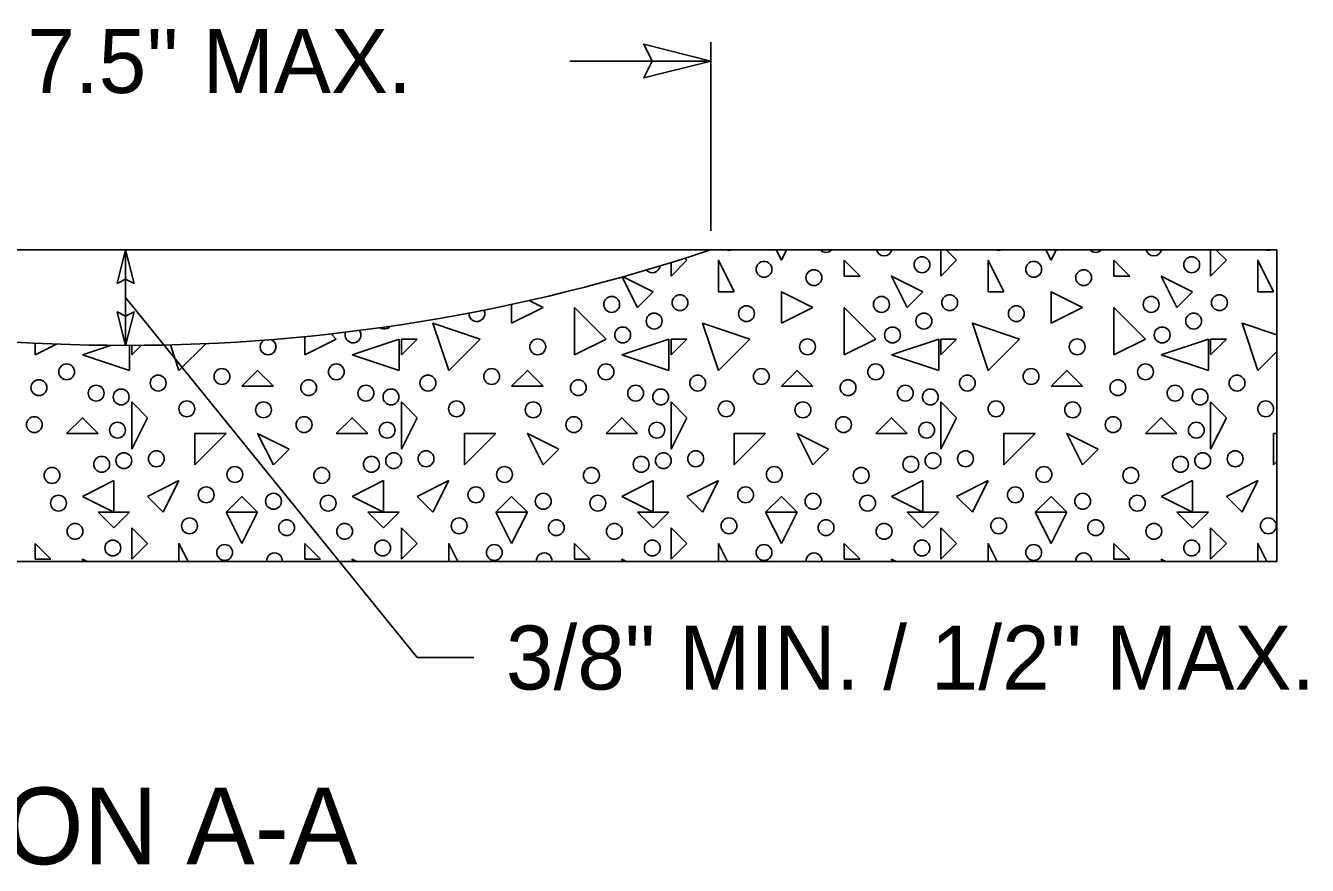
# Model space of a CAD drawing. Extents: x -5 to 1007, y -2 to 1000.
# Drawn here: x 20.54 to 25.74, y 14.51 to 17.91 of the extents above; entities that cross this region are included whole.
import ezdxf

# ---------------------------------------------------------------- set-up
doc = ezdxf.new("R2010")
doc.units = 0
doc.layers.add('Level 1', color=7, linetype='Continuous')

msp = doc.modelspace()

# ---------------------------------------------------------------- linework, layer by layer
at = {"layer": 'Level 1'}
for p, q in [((23.3198, 17.082), (23.3198, 17.8467)), ((22.7481, 17.7702), (23.3198, 17.7702)), ((18.5814, 17.0055), (23.3198, 17.0055)), ((20.9498, 16.6183), (20.9498, 17.0055)), ((25.6122, 17.0055), (23.3181, 17.0055)), ((23.3946, 17.0055), (24.1593, 17.0055)), ((23.584, 17.0055), (23.6053, 16.963)), ((23.6266, 17.0055), (23.6053, 16.963)), ((24.2514, 17.0055), (24.2514, 16.8993)), ((24.3152, 16.963), (24.2727, 17.0055)), ((24.6762, 17.0055), (24.6975, 16.963)), ((24.7188, 17.0055), (24.6975, 16.963)), ((25.3437, 17.0055), (25.3437, 16.8993)), ((25.4074, 16.963), (25.3649, 17.0055)), ((25.6122, 15.7428), (25.6122, 17.0055)), ((23.1592, 16.8993), (23.2229, 16.963)), ((23.1592, 16.9541), (23.1592, 16.8993)), ((23.2229, 16.963), (23.2144, 16.9715)), ((23.8602, 16.963), (23.8602, 16.8993)), ((23.9239, 16.8993), (23.8602, 16.963)), ((24.2514, 16.8993), (24.3152, 16.963)), ((24.9524, 16.963), (24.9524, 16.8993)), ((25.0161, 16.8993), (24.9524, 16.963)), ((25.3437, 16.8993), (25.4074, 16.963)), ((23.8602, 16.8993), (23.9239, 16.8993)), ((24.9524, 16.8993), (25.0161, 16.8993)), ((23.0228, 16.7718), (23.0865, 16.8355)), ((23.3504, 16.8355), (23.4141, 16.8355)), ((24.1151, 16.7718), (24.1788, 16.8355)), ((24.4426, 16.8355), (24.5063, 16.8355)), ((25.2073, 16.7718), (25.271, 16.8355)), ((25.5349, 16.8355), (25.5986, 16.8355)), ((20.9498, 16.8119), (22.1308, 15.3543)), ((22.513, 16.7081), (22.6405, 16.7718)), ((23.6053, 16.7081), (23.7327, 16.7718)), ((24.6975, 16.7081), (24.825, 16.7718)), ((20.5834, 16.5806), (20.6696, 16.6237)), ((20.7746, 16.5806), (20.8887, 16.6187)), ((20.9658, 16.6184), (20.9658, 16.5169)), ((20.9747, 16.5806), (21.0127, 16.6187)), ((20.9747, 16.6184), (20.9747, 16.5806)), ((21.1659, 16.5169), (21.2744, 16.6254)), ((21.6757, 16.5806), (21.8031, 16.6443)), ((21.8668, 16.5806), (22.058, 16.6443)), ((22.058, 16.6443), (22.058, 16.5169)), ((22.0669, 16.6443), (22.0669, 16.5806)), ((22.0669, 16.5806), (22.1307, 16.6443)), ((22.1307, 16.6443), (22.0669, 16.6443)), ((22.2581, 16.5169), (22.3856, 16.6443)), ((22.7679, 16.5806), (22.8954, 16.6443)), ((22.9591, 16.5806), (23.1503, 16.6443)), ((23.1503, 16.6443), (23.1503, 16.5169)), ((23.1592, 16.6443), (23.1592, 16.5806)), ((23.1592, 16.5806), (23.2229, 16.6443)), ((23.2229, 16.6443), (23.1592, 16.6443)), ((23.3504, 16.5169), (23.4778, 16.6443)), ((23.8602, 16.5806), (23.9876, 16.6443)), ((24.0513, 16.5806), (24.2425, 16.6443)), ((24.2425, 16.6443), (24.2425, 16.5169)), ((24.2514, 16.6443), (24.2514, 16.5806)), ((24.2514, 16.5806), (24.3152, 16.6443)), ((24.3152, 16.6443), (24.2514, 16.6443)), ((24.4426, 16.5169), (24.5701, 16.6443)), ((24.9524, 16.5806), (25.0799, 16.6443)), ((25.1436, 16.5806), (25.3348, 16.6443)), ((25.3348, 16.6443), (25.3348, 16.5169)), ((25.3437, 16.6443), (25.3437, 16.5806)), ((25.3437, 16.5806), (25.4074, 16.6443)), ((25.4074, 16.6443), (25.3437, 16.6443)), ((20.9658, 16.5169), (20.7746, 16.5806)), ((22.058, 16.5169), (21.8668, 16.5806)), ((23.1503, 16.5169), (22.9591, 16.5806)), ((24.2425, 16.5169), (24.0513, 16.5806)), ((25.3348, 16.5169), (25.1436, 16.5806)), ((25.5349, 16.5169), (25.6122, 16.5943)), ((21.4208, 16.4532), (21.5482, 16.4532)), ((22.513, 16.4532), (22.6405, 16.4532)), ((23.6053, 16.4532), (23.7327, 16.4532)), ((24.6975, 16.4532), (24.825, 16.4532)), ((20.9747, 16.3894), (21.0384, 16.3257)), ((20.9747, 16.1983), (20.9747, 16.3894)), ((22.0669, 16.3894), (22.1307, 16.3257)), ((22.0669, 16.1983), (22.0669, 16.3894)), ((23.1592, 16.3894), (23.2229, 16.3257)), ((23.1592, 16.1983), (23.1592, 16.3894)), ((24.2514, 16.3894), (24.3152, 16.3257)), ((24.2514, 16.1983), (24.2514, 16.3894)), ((25.3437, 16.3894), (25.4074, 16.3257)), ((25.3437, 16.1983), (25.3437, 16.3894)), ((21.0384, 16.3257), (20.9747, 16.1983)), ((22.1307, 16.3257), (22.0669, 16.1983)), ((23.2229, 16.3257), (23.1592, 16.1983)), ((24.3152, 16.3257), (24.2514, 16.1983)), ((25.4074, 16.3257), (25.3437, 16.1983)), ((20.7109, 16.262), (20.8383, 16.262)), ((21.2296, 16.1345), (21.357, 16.262)), ((21.8031, 16.262), (21.9306, 16.262)), ((22.3218, 16.1345), (22.4493, 16.262)), ((22.8954, 16.262), (23.0228, 16.262)), ((23.4141, 16.1345), (23.5415, 16.262)), ((23.9876, 16.262), (24.1151, 16.262)), ((24.5063, 16.1345), (24.6338, 16.262)), ((25.0799, 16.262), (25.2073, 16.262)), ((21.5482, 16.1345), (21.6119, 16.1983)), ((22.6405, 16.1345), (22.7042, 16.1983)), ((23.7327, 16.1345), (23.7964, 16.1983)), ((24.825, 16.1345), (24.8887, 16.1983)), ((25.5986, 16.1345), (25.6122, 16.1482)), ((20.9021, 16.0708), (20.7746, 16.0071)), ((20.9021, 15.9434), (20.9021, 16.0708)), ((21.1659, 16.0708), (21.0384, 16.0071)), ((21.1021, 15.9434), (21.1659, 16.0708)), ((21.9943, 16.0708), (21.8668, 16.0071)), ((21.9943, 15.9434), (21.9943, 16.0708)), ((22.2581, 16.0708), (22.1307, 16.0071)), ((22.1944, 15.9434), (22.2581, 16.0708)), ((23.0865, 16.0708), (22.9591, 16.0071)), ((23.0865, 15.9434), (23.0865, 16.0708)), ((23.3504, 16.0708), (23.2229, 16.0071)), ((23.2866, 15.9434), (23.3504, 16.0708)), ((24.1788, 16.0708), (24.0513, 16.0071)), ((24.1788, 15.9434), (24.1788, 16.0708)), ((24.4426, 16.0708), (24.3152, 16.0071)), ((24.3789, 15.9434), (24.4426, 16.0708)), ((25.271, 16.0708), (25.1436, 16.0071)), ((25.271, 15.9434), (25.271, 16.0708)), ((25.5349, 16.0708), (25.4074, 16.0071)), ((25.4711, 15.9434), (25.5349, 16.0708)), ((20.7746, 16.0071), (20.9021, 15.9434)), ((21.0384, 16.0071), (21.1021, 15.9434)), ((21.4208, 16.0071), (21.357, 15.9434)), ((21.4208, 16.0071), (21.4845, 15.9434)), ((21.8668, 16.0071), (21.9943, 15.9434)), ((22.1307, 16.0071), (22.1944, 15.9434)), ((22.513, 16.0071), (22.4493, 15.9434)), ((22.513, 16.0071), (22.5767, 15.9434)), ((22.9591, 16.0071), (23.0865, 15.9434)), ((23.2229, 16.0071), (23.2866, 15.9434)), ((23.6053, 16.0071), (23.5415, 15.9434)), ((23.6053, 16.0071), (23.669, 15.9434)), ((24.0513, 16.0071), (24.1788, 15.9434)), ((24.3152, 16.0071), (24.3789, 15.9434)), ((24.6975, 16.0071), (24.6338, 15.9434)), ((24.6975, 16.0071), (24.7612, 15.9434)), ((25.1436, 16.0071), (25.271, 15.9434)), ((25.4074, 16.0071), (25.4711, 15.9434)), ((20.8383, 15.9434), (20.9021, 15.8796)), ((20.9658, 15.9434), (20.8383, 15.9434)), ((20.9021, 15.8796), (20.9658, 15.9434)), ((21.357, 15.9434), (21.4845, 15.9434)), ((21.357, 15.9434), (21.4208, 15.8159)), ((21.357, 15.9434), (21.4845, 15.9434)), ((21.4845, 15.9434), (21.4208, 15.8159)), ((21.9306, 15.9434), (21.9943, 15.8796)), ((22.058, 15.9434), (21.9306, 15.9434)), ((21.9943, 15.8796), (22.058, 15.9434)), ((22.4493, 15.9434), (22.5767, 15.9434)), ((22.4493, 15.9434), (22.513, 15.8159)), ((22.4493, 15.9434), (22.5767, 15.9434)), ((22.5767, 15.9434), (22.513, 15.8159)), ((23.0228, 15.9434), (23.0865, 15.8796)), ((23.1503, 15.9434), (23.0228, 15.9434)), ((23.0865, 15.8796), (23.1503, 15.9434)), ((23.5415, 15.9434), (23.669, 15.9434)), ((23.5415, 15.9434), (23.6053, 15.8159)), ((23.5415, 15.9434), (23.669, 15.9434)), ((23.669, 15.9434), (23.6053, 15.8159)), ((24.1151, 15.9434), (24.1788, 15.8796)), ((24.2425, 15.9434), (24.1151, 15.9434)), ((24.1788, 15.8796), (24.2425, 15.9434)), ((24.6338, 15.9434), (24.7612, 15.9434)), ((24.6338, 15.9434), (24.6975, 15.8159)), ((24.6338, 15.9434), (24.7612, 15.9434)), ((24.7612, 15.9434), (24.6975, 15.8159)), ((25.2073, 15.9434), (25.271, 15.8796)), ((25.3348, 15.9434), (25.2073, 15.9434)), ((25.271, 15.8796), (25.3348, 15.9434)), ((21.0384, 15.8159), (20.9747, 15.8796)), ((20.9747, 15.8796), (20.9747, 15.7522)), ((22.1307, 15.8159), (22.0669, 15.8796)), ((22.0669, 15.8796), (22.0669, 15.7522)), ((23.2229, 15.8159), (23.1592, 15.8796)), ((23.1592, 15.8796), (23.1592, 15.7522)), ((24.3152, 15.8159), (24.2514, 15.8796)), ((24.2514, 15.8796), (24.2514, 15.7522)), ((25.4074, 15.8159), (25.3437, 15.8796)), ((25.3437, 15.8796), (25.3437, 15.7522)), ((20.5834, 15.8159), (20.5834, 15.7522)), ((20.6472, 15.7522), (20.5834, 15.8159)), ((20.9747, 15.7522), (21.0384, 15.8159)), ((21.6757, 15.8159), (21.6757, 15.7522)), ((21.7394, 15.7522), (21.6757, 15.8159)), ((22.0669, 15.7522), (22.1307, 15.8159)), ((22.7679, 15.8159), (22.7679, 15.7522)), ((22.8316, 15.7522), (22.7679, 15.8159)), ((23.1592, 15.7522), (23.2229, 15.8159)), ((23.8602, 15.8159), (23.8602, 15.7522)), ((23.9239, 15.7522), (23.8602, 15.8159)), ((24.2514, 15.7522), (24.3152, 15.8159)), ((24.9524, 15.8159), (24.9524, 15.7522)), ((25.0161, 15.7522), (24.9524, 15.8159)), ((25.3437, 15.7522), (25.4074, 15.8159)), ((16.2873, 15.7428), (25.6122, 15.7428)), ((20.5834, 15.7522), (20.6472, 15.7522)), ((21.6757, 15.7522), (21.7394, 15.7522)), ((22.7679, 15.7522), (22.8316, 15.7522)), ((23.8602, 15.7522), (23.9239, 15.7522)), ((24.9524, 15.7522), (25.0161, 15.7522)), ((22.1308, 15.3543), (22.3605, 15.3543))]:
    msp.add_line(p, q, dxfattribs=at)
for points in [[(23.3198, 17.7702), (23.0479, 17.7022), (23.0819, 17.7702), (23.0479, 17.8382)], [(20.9498, 17.0055), (20.9838, 16.8695), (20.9498, 16.8865), (20.9158, 16.8695)], [(20.9498, 16.6183), (20.9158, 16.7543), (20.9498, 16.7373), (20.9838, 16.7543)]]:
    msp.add_lwpolyline(points, close=True, dxfattribs=at)
for points in [[(23.3504, 16.8355), (23.3504, 16.963), (23.4141, 16.8355)], [(24.4426, 16.8355), (24.4426, 16.963), (24.5063, 16.8355)], [(25.5349, 16.8355), (25.5349, 16.963), (25.5986, 16.8355)], [(23.0228, 16.7718), (22.961, 16.8954)], [(22.9647, 16.8964), (23.0865, 16.8355)], [(24.1151, 16.7718), (24.0513, 16.8993), (24.1788, 16.8355)], [(25.2073, 16.7718), (25.1436, 16.8993), (25.271, 16.8355)], [(23.6053, 16.7081), (23.6053, 16.8355), (23.7327, 16.7718)], [(24.6975, 16.7081), (24.6975, 16.8355), (24.825, 16.7718)], [(22.513, 16.7081), (22.513, 16.7845)], [(22.5839, 16.8001), (22.6405, 16.7718)], [(22.7679, 16.5806), (22.7679, 16.7718), (22.8954, 16.6443)], [(23.8602, 16.5806), (23.8602, 16.7718), (23.9876, 16.6443)], [(24.9524, 16.5806), (24.9524, 16.7718), (25.0799, 16.6443)], [(21.7824, 16.6651), (21.8031, 16.6443)], [(22.2581, 16.5169), (22.1944, 16.7081), (22.3856, 16.6443)], [(23.3504, 16.5169), (23.2866, 16.7081), (23.4778, 16.6443)], [(24.4426, 16.5169), (24.3789, 16.7081), (24.5701, 16.6443)], [(25.5349, 16.5169), (25.4711, 16.7081), (25.6122, 16.661)], [(20.5834, 16.5806), (20.5834, 16.6275)], [(21.1659, 16.5169), (21.1313, 16.6206)], [(21.6757, 16.5806), (21.6757, 16.6538)], [(21.4208, 16.4532), (21.4845, 16.5169), (21.5482, 16.4532)], [(22.513, 16.4532), (22.5767, 16.5169), (22.6405, 16.4532)], [(23.6053, 16.4532), (23.669, 16.5169), (23.7327, 16.4532)], [(24.6975, 16.4532), (24.7612, 16.5169), (24.825, 16.4532)], [(20.7109, 16.262), (20.7746, 16.3257), (20.8383, 16.262)], [(21.8031, 16.262), (21.8668, 16.3257), (21.9306, 16.262)], [(22.8954, 16.262), (22.9591, 16.3257), (23.0228, 16.262)], [(23.9876, 16.262), (24.0513, 16.3257), (24.1151, 16.262)], [(25.0799, 16.262), (25.1436, 16.3257), (25.2073, 16.262)], [(21.2296, 16.1345), (21.2296, 16.262), (21.357, 16.262)], [(21.5482, 16.1345), (21.4845, 16.262), (21.6119, 16.1983)], [(22.3218, 16.1345), (22.3218, 16.262), (22.4493, 16.262)], [(22.6405, 16.1345), (22.5767, 16.262), (22.7042, 16.1983)], [(23.4141, 16.1345), (23.4141, 16.262), (23.5415, 16.262)], [(23.7327, 16.1345), (23.669, 16.262), (23.7964, 16.1983)], [(24.5063, 16.1345), (24.5063, 16.262), (24.6338, 16.262)], [(24.825, 16.1345), (24.7612, 16.262), (24.8887, 16.1983)], [(25.5986, 16.1345), (25.5986, 16.262), (25.6122, 16.262)], [(21.1659, 15.7428), (21.1659, 15.8159), (21.2025, 15.7428)], [(22.2581, 15.7428), (22.2581, 15.8159), (22.2947, 15.7428)], [(23.3504, 15.7428), (23.3504, 15.8159), (23.3869, 15.7428)], [(24.4426, 15.7428), (24.4426, 15.8159), (24.4792, 15.7428)], [(25.5349, 15.7428), (25.5349, 15.8159), (25.5714, 15.7428)], [(20.7793, 15.7428), (20.7746, 15.7522), (20.7935, 15.7428)], [(21.8716, 15.7428), (21.8668, 15.7522), (21.8857, 15.7428)], [(22.9638, 15.7428), (22.9591, 15.7522), (22.978, 15.7428)], [(24.0561, 15.7428), (24.0513, 15.7522), (24.0702, 15.7428)], [(25.1483, 15.7428), (25.1436, 15.7522), (25.1625, 15.7428)]]:
    msp.add_lwpolyline(points, dxfattribs=at)
for centre in [(24.175, 16.9451), (25.2672, 16.9451), (23.5352, 16.9267), (23.7372, 16.8929), (24.6274, 16.9267), (24.8294, 16.8929), (23.1949, 16.7916), (24.2871, 16.7916), (25.3794, 16.7916), (22.9183, 16.7845), (23.4644, 16.7469), (24.0106, 16.7845), (24.5567, 16.7469), (25.1028, 16.7845), (23.0904, 16.717), (24.1826, 16.717), (25.2749, 16.717), (22.9629, 16.6609), (24.0552, 16.6609), (25.1474, 16.6609), (22.6188, 16.6125), (23.7111, 16.6125), (24.8033, 16.6125), (20.7109, 16.5112), (21.3398, 16.4927), (21.8031, 16.5112), (22.4321, 16.4927), (22.8954, 16.5112), (23.5243, 16.4927), (23.9876, 16.5112), (24.6166, 16.4927), (25.0799, 16.5112), (20.5987, 16.4474), (20.8307, 16.4251), (21.0818, 16.4659), (21.691, 16.4474), (21.9229, 16.4251), (22.174, 16.4659), (22.7832, 16.4474), (23.0152, 16.4251), (23.2663, 16.4659), (23.8755, 16.4474), (24.1074, 16.4251), (24.3585, 16.4659), (24.9677, 16.4474), (25.1997, 16.4251), (25.4508, 16.4659), (20.932, 16.4098), (22.0243, 16.4098), (23.1165, 16.4098), (24.2087, 16.4098), (25.301, 16.4098), (21.1977, 16.3614), (21.5081, 16.3576), (22.29, 16.3614), (22.6003, 16.3576), (23.3822, 16.3614), (23.6926, 16.3576), (24.4745, 16.3614), (24.7848, 16.3576), (25.5667, 16.3614), (20.5802, 16.2977), (20.9167, 16.2754), (21.6725, 16.2977), (22.009, 16.2754), (22.7647, 16.2977), (23.1012, 16.2754), (23.857, 16.2977), (24.1935, 16.2754), (24.9492, 16.2977), (25.2857, 16.2754), (20.853, 16.1371), (20.9428, 16.1518), (21.0741, 16.1594), (21.9452, 16.1371), (22.0351, 16.1518), (22.1664, 16.1594), (23.0375, 16.1371), (23.1273, 16.1518), (23.2586, 16.1594), (24.1297, 16.1371), (24.2196, 16.1518), (24.3509, 16.1594), (25.222, 16.1371), (25.3118, 16.1518), (25.4431, 16.1594), (20.6516, 16.0919), (21.3921, 16.0957), (21.7439, 16.0919), (22.4843, 16.0957), (22.8361, 16.0919), (23.5766, 16.0957), (23.9284, 16.0919), (24.6688, 16.0957), (25.0206, 16.0919), (21.2761, 16.0135), (22.3684, 16.0135), (23.4606, 16.0135), (24.5529, 16.0135), (20.6777, 15.9797), (21.5489, 15.9873), (21.77, 15.9797), (22.6411, 15.9873), (22.8622, 15.9797), (23.7334, 15.9873), (23.9545, 15.9797), (24.8256, 15.9873), (25.0467, 15.9797), (20.7447, 15.8656), (21.2086, 15.8879), (21.6018, 15.8803), (21.8369, 15.8656), (22.3008, 15.8879), (22.694, 15.8803), (22.9291, 15.8656), (23.3931, 15.8879), (23.7863, 15.8803), (24.0214, 15.8656), (24.4853, 15.8879), (24.8785, 15.8803), (25.1136, 15.8656), (25.5776, 15.8879), (20.8982, 15.7981), (21.3507, 15.7796), (21.9905, 15.7981), (22.4429, 15.7796), (23.0827, 15.7981), (23.5352, 15.7796), (24.175, 15.7981), (24.6274, 15.7796), (25.2672, 15.7981)]:
    msp.add_circle(centre, 0.0321, dxfattribs=at)
for centre, radius, start, end in [((20.9506, 24.0513), 7.4329, 251.42665, 288.57335), ((23.3931, 17.035), 0.0321, 246.9182, 293.0818), ((23.7863, 17.0273), 0.0321, 222.9621, 317.0379), ((24.0214, 17.0127), 0.0321, 192.9747, 347.0253), ((24.4853, 17.035), 0.0321, 246.9182, 293.0818), ((24.8785, 17.0273), 0.0321, 222.9621, 317.0379), ((25.1136, 17.0127), 0.0321, 192.9747, 347.0253), ((25.5776, 17.035), 0.0321, 246.9182, 293.0818), ((23.0827, 16.9451), 0.0321, 221.9818, 351.4241), ((22.3722, 16.7469), 0.0321, 175.4974, 26.529), ((21.8707, 16.6609), 0.0321, 160.0249, 34.1544), ((21.9981, 16.717), 0.0321, 236.9244, 319.3268), ((21.5266, 16.6125), 0.0321, 123.0361, 65.9974), ((21.5527, 15.7458), 0.0321, 354.5273, 185.4727), ((22.6449, 15.7458), 0.0321, 354.5273, 185.4727), ((23.7372, 15.7458), 0.0321, 354.5273, 185.4727), ((24.8294, 15.7458), 0.0321, 354.5273, 185.4727)]:
    msp.add_arc(centre, radius, start, end, dxfattribs=at)

# ---------------------------------------------------------------- texts
for s, height, p in [("6'' MIN. / 7.5'' MAX.", 0.259006, (19.111, 17.6407)), ('3/8" MIN. / 1/2\'\' MAX.', 0.259006, (22.49, 15.2248)), ('SECTION A-A', 0.310807, (19.2326, 14.5172))]:
    msp.add_text(s, height=height, dxfattribs=at).set_placement(p)

doc.saveas('drawing.dxf')
